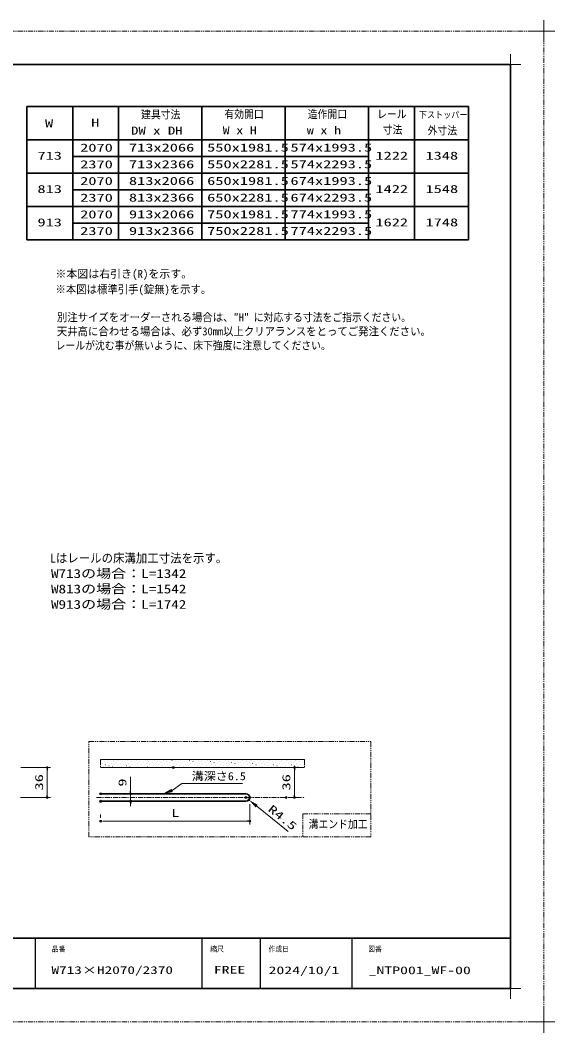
# Model space of a CAD drawing. Units: millimetres, scale not verified. Extents: x -1306 to 1306, y -607 to 607.
# Drawn here: x -241 to 400, y -607 to 607 of the extents above; entities that cross this region are included whole.
import ezdxf
from ezdxf.enums import TextEntityAlignment as Align

# ---------------------------------------------------------------- set-up
doc = ezdxf.new("R2010")
doc.units = ezdxf.units.MM
doc.header["$LTSCALE"] = 5
doc.header["$PDMODE"] = 32
doc.header["$PDSIZE"] = 2.5
doc.linetypes.add('USER1', pattern=[2.5, 1.25, -0.25, 0.25, -0.25, 0.25, -0.25])
doc.linetypes.add('USER3', pattern=[2, 1.25, -0.25, 0.25, -0.25])
for name, color, linetype, lineweight in [('0-1_線(黄)', 2, 'Continuous', 15), ('0-3_陰線', 1, 'USER1', 9), ('0-8_二点鎖線', 4, 'USER1', 15), ('0-C_中心線', 3, 'USER3', 9), ('0-D_線(白)', 7, 'Continuous', 30), ('1-1_寸法線', 3, 'Continuous', 13), ('1-2_ハッチング', 6, 'Continuous', 9), ('1-4_DEFPOINTS', 7, 'Continuous', 5), ('1-5_0', 3, 'Continuous', 25), ('1-8_図面枠', 7, 'Continuous', 35), ('1-9_一般', 7, 'Continuous', 5)]:
    doc.layers.add(name, color=color, linetype=linetype, lineweight=lineweight)
doc.styles.add('ＭＳ ゴシック', font='')
doc.styles.get('ＭＳ ゴシック').set_extended_font_data('MS Gothic')

# ---------------------------------------------------------------- blocks, each defined once
blk = doc.blocks.new('_DOT')
at = {"layer": '1-5_0'}
blk.add_line((-2.5, 0), (-5, 0), dxfattribs=at)
for points in [[(0, 0), (-2.5, 0), (-2.48, 0.313)], [(0, 0), (-2.48, -0.313), (-2.5, 0)], [(0, 0), (-2.48, 0.313), (-2.421, 0.622)], [(0, 0), (-2.421, -0.622), (-2.48, -0.313)], [(0, 0), (-2.421, 0.622), (-2.324, 0.92)], [(0, 0), (-2.324, -0.92), (-2.421, -0.622)], [(0, 0), (-2.324, 0.92), (-2.191, 1.204)], [(0, 0), (-2.191, -1.204), (-2.324, -0.92)], [(0, 0), (-2.191, 1.204), (-2.023, 1.469)], [(0, 0), (-2.023, -1.469), (-2.191, -1.204)], [(0, 0), (-2.023, 1.469), (-1.822, 1.711)], [(0, 0), (-1.822, -1.711), (-2.023, -1.469)], [(0, 0), (-1.822, 1.711), (-1.594, 1.926)], [(0, 0), (-1.594, -1.926), (-1.822, -1.711)], [(0, 0), (-1.594, 1.926), (-1.34, 2.111)], [(0, 0), (-1.34, -2.111), (-1.594, -1.926)], [(0, 0), (-1.34, 2.111), (-1.064, 2.262)], [(0, 0), (-1.064, -2.262), (-1.34, -2.111)], [(0, 0), (-1.064, 2.262), (-0.773, 2.378)], [(0, 0), (-0.773, -2.378), (-1.064, -2.262)], [(0, 0), (-0.773, 2.378), (-0.468, 2.456)], [(0, 0), (-0.468, -2.456), (-0.773, -2.378)], [(0, 0), (-0.468, 2.456), (-0.157, 2.495)], [(0, 0), (-0.157, -2.495), (-0.468, -2.456)], [(0, 0), (-0.157, 2.495), (0.157, 2.495)], [(0, 0), (0.157, -2.495), (-0.157, -2.495)], [(0, 0), (0.157, 2.495), (0.468, 2.456)], [(0, 0), (0.468, 2.456), (0.773, 2.378)], [(0, 0), (0.773, 2.378), (1.064, 2.262)], [(0, 0), (1.064, 2.262), (1.34, 2.111)], [(0, 0), (1.34, 2.111), (1.594, 1.926)], [(0, 0), (1.594, 1.926), (1.822, 1.711)], [(0, 0), (1.822, 1.711), (2.023, 1.469)], [(0, 0), (2.023, 1.469), (2.191, 1.204)], [(0, 0), (2.191, 1.204), (2.324, 0.92)], [(0, 0), (2.324, 0.92), (2.421, 0.622)], [(0, 0), (2.421, 0.622), (2.48, 0.313)], [(0, 0), (2.48, 0.313), (2.5, 0)], [(0, 0), (0.468, -2.456), (0.157, -2.495)], [(0, 0), (0.773, -2.378), (0.468, -2.456)], [(0, 0), (1.064, -2.262), (0.773, -2.378)], [(0, 0), (1.34, -2.111), (1.064, -2.262)], [(0, 0), (1.594, -1.926), (1.34, -2.111)], [(0, 0), (1.822, -1.711), (1.594, -1.926)], [(0, 0), (2.023, -1.469), (1.822, -1.711)], [(0, 0), (2.191, -1.204), (2.023, -1.469)], [(0, 0), (2.324, -0.92), (2.191, -1.204)], [(0, 0), (2.421, -0.622), (2.324, -0.92)], [(0, 0), (2.48, -0.313), (2.421, -0.622)], [(0, 0), (2.5, 0), (2.48, -0.313)]]:
    blk.add_solid(points, dxfattribs=at)
blk = doc.blocks.new('グループ-13-1')
at = {"layer": '1-9_一般'}
for p, q in [((62041.6, -14029.5), (62041.6, -13365.5)), ((61709.6, -13697.5), (62373.6, -13697.5))]:
    blk.add_line(p, q, dxfattribs=at)

msp = doc.modelspace()

# ---------------------------------------------------------------- linework, layer by layer
at = {"layer": '0-1_線(黄)'}
for p, q in [((-144.471, -279.61), (100.194, -279.61)), ((-144.471, -289.11), (100.194, -289.11))]:
    msp.add_line(p, q, dxfattribs=at)
at = {"layer": '0-3_陰線', "color": 4}
for p, q in [((387.036, 594), (-1292.964, 594)), ((387.036, -594), (387.036, 594)), ((-144.471, -279.61), (-144.471, -289.11)), ((100.194, -279.61), (100.194, -289.11)), ((387.036, -594), (-1292.964, -594))]:
    msp.add_line(p, q, dxfattribs=at)
at = {"layer": '0-8_二点鎖線'}
msp.add_lwpolyline([(-158.511, -258.069), (179.489, -258.069), (179.489, -372.323), (-158.511, -372.323)], close=True, dxfattribs=at)
msp.add_lwpolyline([(179.489, -344.833), (98.035, -344.833), (98.035, -372.323)], dxfattribs=at)
at = {"layer": '0-C_中心線'}
msp.add_line((-149.595, -325.11), (100.468, -325.11), dxfattribs=at)
at = {"layer": '0-D_線(白)'}
for p, q in [((-232.964, 504), (-232.964, 344)), ((-232.964, 504), (297.036, 504)), ((-232.964, 504), (297.036, 504)), ((-177.964, 504), (-177.964, 344)), ((-122.964, 504), (-122.964, 344)), ((-22.964, 504), (-22.964, 344)), ((77.036, 504), (77.036, 344)), ((177.036, 504), (177.036, 344)), ((232.036, 504), (232.036, 424)), ((232.036, 504), (232.036, 344)), ((297.036, 504), (297.036, 344)), ((-232.964, 464), (297.036, 464)), ((-177.964, 444), (177.036, 444)), ((-232.964, 424), (297.036, 424)), ((-177.964, 404), (177.036, 404)), ((-232.964, 384), (297.036, 384)), ((-177.964, 364), (177.036, 364)), ((-232.964, 344), (297.036, 344)), ((-144.471, -320.61), (29.913, -320.61)), ((-144.471, -329.61), (29.911, -329.61))]:
    msp.add_line(p, q, dxfattribs=at)
msp.add_arc((29.911, -325.11), 4.5, 270.00814, 89.99334, dxfattribs=at)
at = {"layer": '1-1_寸法線'}
for p, q in [((-240.259, -289.11), (-204.511, -289.11)), ((-49.279, -289.11), (92.091, -289.11)), ((-208.511, -292.11), (-208.511, -322.11)), ((-108.511, -317.61), (-108.511, -300.419)), ((88.091, -322.11), (88.091, -292.11)), ((-240.511, -325.11), (-204.511, -325.11)), ((-136.471, -320.61), (-104.511, -320.61)), ((-108.511, -329.61), (-108.511, -320.61)), ((85.994, -325.11), (92.091, -325.11)), ((-136.471, -329.61), (-104.511, -329.61)), ((-108.511, -332.61), (-108.511, -335.61)), ((34.409, -332.994), (34.409, -357.465)), ((-144.471, -345.465), (-144.471, -349.465)), ((-141.471, -353.465), (31.409, -353.465))]:
    msp.add_line(p, q, dxfattribs=at)
at = {"layer": '1-1_寸法線', "lineweight": 9}
msp.add_line((80.482, -365.907), (42.753, -335.47), dxfattribs=at)
at = {"layer": '1-1_寸法線'}
msp.add_lwpolyline([(25.617, -308.206), (-47.057, -308.206), (-58.642, -316.59)], dxfattribs=at)
for points in [[(-69.949, -320.61), (-59.34, -314.627), (-57.944, -318.554)], [(44.008, -333.913), (33.413, -327.935), (41.497, -337.027)], [(-141.471, -352.965), (-144.471, -353.465), (-141.471, -353.965)]]:
    msp.add_solid(points, dxfattribs=at)
at = {"layer": '1-2_ハッチング'}
for p, q in [((-143.741, -280.509), (-143.691, -280.509)), ((-142.415, -284.487), (-142.365, -284.487)), ((-141.089, -288.464), (-141.039, -288.464)), ((-139.763, -281.835), (-139.713, -281.835)), ((-138.437, -285.812), (-138.387, -285.812)), ((-135.786, -283.161), (-135.736, -283.161)), ((-134.46, -287.138), (-134.41, -287.138)), ((-133.134, -280.509), (-133.084, -280.509)), ((-131.808, -284.487), (-131.758, -284.487)), ((-130.482, -288.464), (-130.432, -288.464)), ((-129.156, -281.835), (-129.106, -281.835)), ((-127.831, -285.812), (-127.781, -285.812)), ((-125.179, -283.161), (-125.129, -283.161)), ((-123.853, -287.138), (-123.803, -287.138)), ((-122.527, -280.509), (-122.477, -280.509)), ((-121.201, -284.487), (-121.151, -284.487)), ((-119.876, -288.464), (-119.826, -288.464)), ((-118.55, -281.835), (-118.5, -281.835)), ((-117.224, -285.812), (-117.174, -285.812)), ((-114.572, -283.161), (-114.522, -283.161)), ((-113.247, -287.138), (-113.197, -287.138)), ((-111.921, -280.509), (-111.871, -280.509)), ((-110.595, -284.487), (-110.545, -284.487)), ((-109.269, -288.464), (-109.219, -288.464)), ((-107.943, -281.835), (-107.893, -281.835)), ((-106.617, -285.812), (-106.567, -285.812)), ((-103.966, -283.161), (-103.916, -283.161)), ((-102.64, -287.138), (-102.59, -287.138)), ((-101.314, -280.509), (-101.264, -280.509)), ((-99.988, -284.487), (-99.938, -284.487)), ((-98.662, -288.464), (-98.612, -288.464)), ((-97.337, -281.835), (-97.287, -281.835)), ((-96.011, -285.812), (-95.961, -285.812)), ((-93.359, -283.161), (-93.309, -283.161)), ((-92.033, -287.138), (-91.983, -287.138)), ((-90.708, -280.509), (-90.658, -280.509)), ((-89.382, -284.487), (-89.332, -284.487)), ((-88.056, -288.464), (-88.006, -288.464)), ((-86.73, -281.835), (-86.68, -281.835)), ((-85.404, -285.812), (-85.354, -285.812)), ((-82.753, -283.161), (-82.703, -283.161)), ((-81.427, -287.138), (-81.377, -287.138)), ((-80.101, -280.509), (-80.051, -280.509)), ((-78.775, -284.487), (-78.725, -284.487)), ((-77.449, -288.464), (-77.399, -288.464)), ((-76.123, -281.835), (-76.073, -281.835)), ((-74.798, -285.812), (-74.748, -285.812)), ((-72.146, -283.161), (-72.096, -283.161)), ((-70.82, -287.138), (-70.77, -287.138)), ((-69.494, -280.509), (-69.444, -280.509)), ((-68.168, -284.487), (-68.118, -284.487)), ((-66.843, -288.464), (-66.793, -288.464)), ((-65.517, -281.835), (-65.467, -281.835)), ((-64.191, -285.812), (-64.141, -285.812)), ((-61.539, -283.161), (-61.489, -283.161)), ((-60.214, -287.138), (-60.164, -287.138)), ((-58.888, -280.509), (-58.838, -280.509)), ((-57.562, -284.487), (-57.512, -284.487)), ((-56.236, -288.464), (-56.186, -288.464)), ((-54.91, -281.835), (-54.86, -281.835)), ((-53.584, -285.812), (-53.534, -285.812)), ((-50.933, -283.161), (-50.883, -283.161)), ((-49.607, -287.138), (-49.557, -287.138)), ((-48.281, -280.509), (-48.231, -280.509)), ((-46.955, -284.487), (-46.905, -284.487)), ((-45.629, -288.464), (-45.579, -288.464)), ((-44.304, -281.835), (-44.254, -281.835)), ((-42.978, -285.812), (-42.928, -285.812)), ((-40.326, -283.161), (-40.276, -283.161)), ((-39, -287.138), (-38.95, -287.138)), ((-37.674, -280.509), (-37.624, -280.509)), ((-36.349, -284.487), (-36.299, -284.487)), ((-35.023, -288.464), (-34.973, -288.464)), ((-33.697, -281.835), (-33.647, -281.835)), ((-32.371, -285.812), (-32.321, -285.812)), ((-29.72, -283.161), (-29.67, -283.161)), ((-28.394, -287.138), (-28.344, -287.138)), ((-27.068, -280.509), (-27.018, -280.509)), ((-25.742, -284.487), (-25.692, -284.487)), ((-24.416, -288.464), (-24.366, -288.464)), ((-23.09, -281.835), (-23.04, -281.835)), ((-21.765, -285.812), (-21.715, -285.812)), ((-19.113, -283.161), (-19.063, -283.161)), ((-17.787, -287.138), (-17.737, -287.138)), ((-16.461, -280.509), (-16.411, -280.509)), ((-15.135, -284.487), (-15.085, -284.487)), ((-13.81, -288.464), (-13.76, -288.464)), ((-12.484, -281.835), (-12.434, -281.835)), ((-11.158, -285.812), (-11.108, -285.812)), ((-8.506, -283.161), (-8.456, -283.161)), ((-7.181, -287.138), (-7.131, -287.138)), ((-5.855, -280.509), (-5.805, -280.509)), ((-4.529, -284.487), (-4.479, -284.487)), ((-3.203, -288.464), (-3.153, -288.464)), ((-1.877, -281.835), (-1.827, -281.835)), ((-0.551, -285.812), (-0.501, -285.812)), ((2.1, -283.161), (2.15, -283.161)), ((3.426, -287.138), (3.476, -287.138)), ((4.752, -280.509), (4.802, -280.509)), ((6.078, -284.487), (6.128, -284.487)), ((7.404, -288.464), (7.454, -288.464)), ((8.729, -281.835), (8.779, -281.835)), ((10.055, -285.812), (10.105, -285.812)), ((12.707, -283.161), (12.757, -283.161)), ((14.033, -287.138), (14.083, -287.138)), ((15.359, -280.509), (15.409, -280.509)), ((16.684, -284.487), (16.734, -284.487)), ((18.01, -288.464), (18.06, -288.464)), ((19.336, -281.835), (19.386, -281.835)), ((20.662, -285.812), (20.712, -285.812)), ((23.313, -283.161), (23.363, -283.161)), ((24.639, -287.138), (24.689, -287.138)), ((25.965, -280.509), (26.015, -280.509)), ((27.291, -284.487), (27.341, -284.487)), ((28.617, -288.464), (28.667, -288.464)), ((29.943, -281.835), (29.993, -281.835)), ((31.268, -285.812), (31.318, -285.812)), ((33.92, -283.161), (33.97, -283.161)), ((35.246, -287.138), (35.296, -287.138)), ((36.572, -280.509), (36.622, -280.509)), ((37.898, -284.487), (37.948, -284.487)), ((39.223, -288.464), (39.273, -288.464)), ((40.549, -281.835), (40.599, -281.835)), ((41.875, -285.812), (41.925, -285.812)), ((44.527, -283.161), (44.577, -283.161)), ((45.852, -287.138), (45.902, -287.138)), ((47.178, -280.509), (47.228, -280.509)), ((48.504, -284.487), (48.554, -284.487)), ((49.83, -288.464), (49.88, -288.464)), ((51.156, -281.835), (51.206, -281.835)), ((52.482, -285.812), (52.532, -285.812)), ((55.133, -283.161), (55.183, -283.161)), ((56.459, -287.138), (56.509, -287.138)), ((57.785, -280.509), (57.835, -280.509)), ((59.111, -284.487), (59.161, -284.487)), ((60.437, -288.464), (60.487, -288.464)), ((61.762, -281.835), (61.812, -281.835)), ((63.088, -285.812), (63.138, -285.812)), ((65.74, -283.161), (65.79, -283.161)), ((67.066, -287.138), (67.116, -287.138)), ((68.392, -280.509), (68.442, -280.509)), ((69.717, -284.487), (69.767, -284.487)), ((71.043, -288.464), (71.093, -288.464)), ((72.369, -281.835), (72.419, -281.835)), ((73.695, -285.812), (73.745, -285.812)), ((76.346, -283.161), (76.396, -283.161)), ((77.672, -287.138), (77.722, -287.138)), ((78.998, -280.509), (79.048, -280.509)), ((80.324, -284.487), (80.374, -284.487)), ((81.65, -288.464), (81.7, -288.464)), ((82.976, -281.835), (83.026, -281.835)), ((84.301, -285.812), (84.351, -285.812)), ((86.953, -283.161), (87.003, -283.161)), ((88.279, -287.138), (88.329, -287.138)), ((89.605, -280.509), (89.655, -280.509)), ((90.931, -284.487), (90.981, -284.487)), ((92.256, -288.464), (92.306, -288.464)), ((93.582, -281.835), (93.632, -281.835)), ((94.908, -285.812), (94.958, -285.812)), ((97.56, -283.161), (97.61, -283.161)), ((98.886, -287.138), (98.936, -287.138))]:
    msp.add_line(p, q, dxfattribs=at)
at = {"layer": '1-4_DEFPOINTS'}
for p, q in [((347.036, 541.55), (347.036, 566.45)), ((334.586, 554), (359.486, 554)), ((347.036, -566.45), (347.036, -541.55)), ((334.586, -554), (359.486, -554))]:
    msp.add_line(p, q, dxfattribs=at)
for p in [(-57.279, -289.11), (88.091, -289.11), (-208.511, -325.11), (-144.471, -320.61), (29.911, -325.11), (33.413, -327.935), (34.409, -324.994), (77.994, -325.11), (-144.471, -329.61), (-108.511, -329.61), (-144.471, -353.465), (34.409, -353.465)]:
    msp.add_point(p, dxfattribs=at)
at = {"layer": '1-5_0', "color": 7}
for p, q in [((-222.964, -494), (-222.964, -554)), ((-22.964, -494), (-22.964, -554)), ((47.036, -494), (47.036, -554)), ((157.036, -494), (157.036, -554))]:
    msp.add_line(p, q, dxfattribs=at)
at = {"layer": '1-8_図面枠'}
msp.add_line((-1252.964, -494), (347.036, -494), dxfattribs=at)
msp.add_lwpolyline([(-1252.964, -554), (347.036, -554), (347.036, 554), (-1252.964, 554)], close=True, dxfattribs=at)

# ---------------------------------------------------------------- block references
at = {"layer": '0-3_陰線', "xscale": 0.04, "yscale": 0.04}
for p in [(-2094.629, 1141.9), (-2094.629, -46.1)]:
    msp.add_blockref('グループ-13-1', p, dxfattribs=at)
at = {"layer": '1-1_寸法線', "xscale": 0.6, "yscale": 0.6}
for p, rotation in [((-208.511, -289.11), 90), ((88.091, -289.11), 90), ((-208.511, -325.11), 270), ((-108.511, -320.61), 270), ((88.091, -325.11), 270), ((-108.511, -329.61), 90)]:
    msp.add_blockref('_DOT', p, dxfattribs=dict(at, rotation=rotation))
msp.add_blockref('_DOT', (34.409, -353.465), dxfattribs=at)

# ---------------------------------------------------------------- texts
at = {"layer": '0-1_線(黄)', "style": 'ＭＳ ゴシック'}
for s, height, width, p in [('建具寸法', 9.604, 0.9, (-95.965, 486.519)), ('有効開口', 9.604, 0.9, (4.021, 486.873)), ('造作開口', 9.604, 0.9, (104.021, 486.873)), ('レール', 9.604, 0.9, (187.287, 486.982)), ('下ストッパー', 7.697, 0.9, (237.374, 487.714)), ('W', 9.604, 1.5, (-211.217, 475.906)), ('H', 9.604, 1.5, (-155.826, 476.887)), ('DW x DH', 9.621, 1.35, (-107.962, 467.19)), ('W x H', 9.604, 1.25, (2.044, 467.615)), ('w x h', 9.604, 1.25, (102.981, 467.615)), ('寸法', 9.604, 0.9, (193.918, 468.262)), ('外寸法', 9.604, 0.9, (247.789, 467.325)), ('713', 9.604, 1.5, (-220.276, 437.121)), ('2070', 9.604, 1.5, (-169.024, 446.763)), ('713x2066', 9.604, 1.5, (-110.524, 446.865)), ('550x1981.5', 9.604, 1.5, (-16.7, 446.865)), ('574x1993.5', 9.604, 1.5, (83.3, 446.865)), ('1222', 9.604, 1.5, (185.192, 437.157)), ('1348', 9.604, 1.5, (245.239, 437.157)), ('2370', 9.604, 1.5, (-169.024, 426.763)), ('713x2366', 9.604, 1.5, (-110.524, 426.865)), ('550x2281.5', 9.604, 1.5, (-16.7, 426.865)), ('574x2293.5', 9.604, 1.5, (83.3, 426.865)), ('2070', 9.604, 1.5, (-169.024, 406.763)), ('813x2066', 9.604, 1.5, (-110.524, 406.865)), ('650x1981.5', 9.604, 1.5, (-16.7, 406.865)), ('674x1993.5', 9.604, 1.5, (83.3, 406.865)), ('813', 9.604, 1.5, (-220.276, 397.121)), ('1422', 9.604, 1.5, (185.192, 397.157)), ('1548', 9.604, 1.5, (245.239, 397.157)), ('2370', 9.604, 1.5, (-169.024, 386.763)), ('813x2366', 9.604, 1.5, (-110.524, 386.865)), ('650x2281.5', 9.604, 1.5, (-16.7, 386.865)), ('674x2293.5', 9.604, 1.5, (83.3, 386.865)), ('2070', 9.604, 1.5, (-169.024, 366.763)), ('913x2066', 9.604, 1.5, (-110.524, 366.865)), ('750x1981.5', 9.604, 1.5, (-16.7, 366.865)), ('774x1993.5', 9.604, 1.5, (83.3, 366.865)), ('913', 9.604, 1.5, (-220.276, 357.121)), ('1622', 9.604, 1.5, (185.192, 357.157)), ('1748', 9.604, 1.5, (245.239, 357.157)), ('2370', 9.604, 1.5, (-169.024, 346.763)), ('913x2366', 9.604, 1.5, (-110.524, 346.865)), ('750x2281.5', 9.604, 1.5, (-16.7, 346.865)), ('774x2293.5', 9.604, 1.5, (83.3, 346.865)), ('※本図は標準引手(錠無)を示す。', 9.621, 0.95, (-198.689, 276.788)), ('別注サイズをオーダーされる場合は、"H"', 9.621, 0.95, (-196.997, 243.255)), ('に対応する寸法をご指示ください。', 9.604, 0.9, (39.195, 243.255)), ('天井高に合わせる場合は、必ず30mm以上クリアランスをとってご発注ください。', 9.621, 0.95, (-196.997, 226.35)), ('レールが沈む事が無いように、床下強度に注意してください。', 9.604, 0.9, (-198.497, 209.479))]:
    msp.add_text(s, height=height, dxfattribs=dict(at, width=width)).set_placement(p, align=Align.BOTTOM_LEFT)
msp.add_text('※本図は右引き(R)を示す。', height=9.621, dxfattribs=at).set_placement((-198.689, 295.36), align=Align.BOTTOM_LEFT)
at = {"layer": '1-1_寸法線', "style": 'ＭＳ ゴシック'}
for s, height, width, p in [('Lはレールの床溝加工寸法を示す。', 10.58, 0.95, (-205.009, -46.445)), ('W713の場合：L=1342', 10.59, 1.25, (-203.961, -64.937)), ('W813の場合：L=1542', 10.59, 1.25, (-203.961, -83.43)), ('W913の場合：L=1742', 10.59, 1.25, (-203.961, -101.923)), ('溝深さ6.5', 9.621, 1.1, (-35.184, -307.201)), ('L', 9.604, 1.5, (-59.793, -351.316)), ('溝エンド加工', 9.604, 0.9, (105.037, -364.773))]:
    msp.add_text(s, height=height, dxfattribs=dict(at, width=width)).set_placement(p, align=Align.BOTTOM_LEFT)
at = {"layer": '1-1_寸法線', "style": 'ＭＳ ゴシック', "width": 1.5}
for s, rotation, p in [('36', 90, (-210.661, -316.634)), ('9', 90, (-110.661, -312.038)), ('36', 90, (85.941, -316.634)), ('R4.5', 321.106, (53.667, -342.797))]:
    msp.add_text(s, height=9.604, rotation=rotation, dxfattribs=at).set_placement(p, align=Align.BOTTOM_LEFT)
at = {"layer": '1-8_図面枠', "style": 'ＭＳ ゴシック'}
for s, height, width, p in [('品番', 6.452, 0.9, (-202.964, -512.073)), ('縮尺', 6.452, 0.9, (-12.964, -512.038)), ('作成日', 6.452, 0.9, (57.036, -511.963)), ('図番', 6.452, 0.9, (176.633, -512.073)), ('W713×H2070/2370', 9.236, 1.45, (-203.459, -539.518)), ('FREE', 9.238, 1.5, (-8.664, -539.129)), ('2024/10/1', 9.238, 1.5, (57.036, -539.776)), ('_NTP001_WF-00', 9.238, 1.5, (177.071, -539.776))]:
    msp.add_text(s, height=height, dxfattribs=dict(at, width=width)).set_placement(p, align=Align.BOTTOM_LEFT)

doc.saveas('drawing.dxf')
